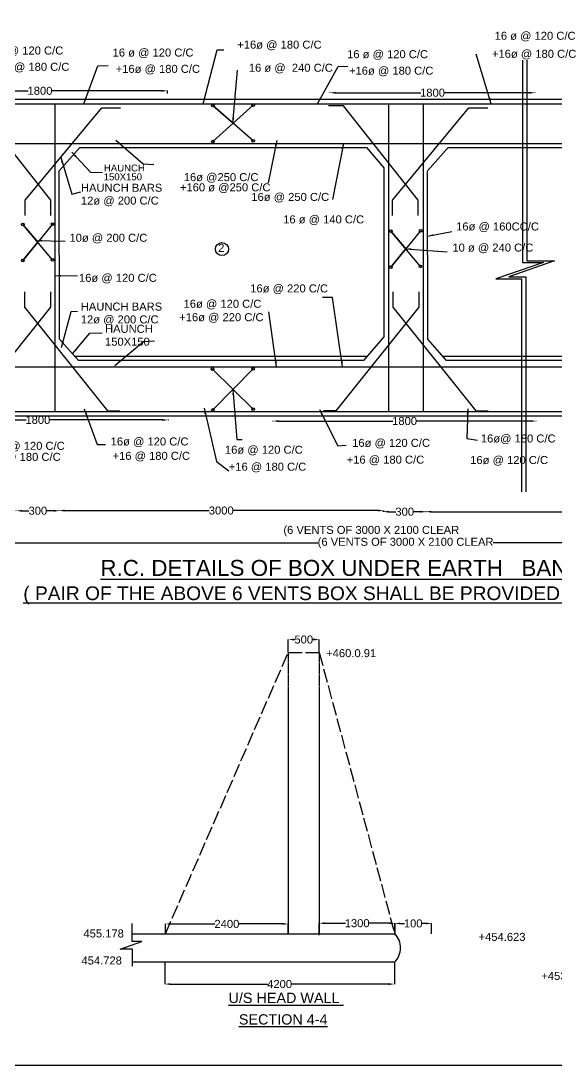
# Model space of a CAD drawing. Header units: inches. Extents: x 823 to 3069, y 234 to 1650.
# Drawn here: x 1289 to 1758, y 234 to 1148 of the extents above; entities that cross this region are included whole.
import ezdxf

# ---------------------------------------------------------------- set-up
doc = ezdxf.new("R2010")
doc.units = ezdxf.units.IN
doc.header["$MEASUREMENT"] = 0
doc.linetypes.add('ACAD_ISO02W100', pattern=[15, 12, -3])
for name, color, linetype in [('DI', 1, 'Continuous'), ('DI @ 1', 1, 'Continuous'), ('text', 7, 'Continuous')]:
    doc.layers.add(name, color=color, linetype=linetype)
doc.styles.get("Standard").update_dxf_attribs({"font": 'arial.ttf', "height": 7})
doc.dimstyles.new('Annotative', dxfattribs={"dimscale": 0, "dimtxt": 7, "dimasz": 5, "dimexe": 0.18, "dimexo": 0.0625, "dimgap": 0.09, "dimtad": 0, "dimtih": 1, "dimtoh": 1, "dimdec": 4, "dimzin": 0, "dimdsep": 46, "dimtxsty": 'Standard', "dimcen": 0.09, "dimadec": 0, "dimazin": 0, "dimtfac": 1, "dimtdec": 4, "dimtofl": 0, "dimtmove": 0, "dimatfit": 3, "dimfxl": 1, "dimtolj": 1, "dimtzin": 0, "dimarcsym": 0})
doc.dimstyles.get("Standard").update_dxf_attribs({"dimtxt": 50, "dimasz": 0.6, "dimexe": 0.18, "dimexo": 0.0625, "dimgap": 0.09, "dimtad": 0, "dimtih": 1, "dimtoh": 1, "dimdec": 4, "dimzin": 0, "dimdsep": 46, "dimtxsty": 'Standard', "dimcen": 0.09, "dimadec": 0, "dimazin": 0, "dimtfac": 1, "dimtdec": 4, "dimtofl": 0, "dimtmove": 0, "dimatfit": 3, "dimfxl": 1, "dimtolj": 1, "dimtzin": 0, "dimarcsym": 0})

# ---------------------------------------------------------------- blocks, each defined once
blk = doc.blocks.new('*D24')
at = {"layer": 'Defpoints', "color": 0, "transparency": 16777216}
for p in [(1285.26, 718.93), (1323.13, 719.03), (1323.13, 718.93)]:
    blk.add_point(p, dxfattribs=at)
at = {"layer": 'DI', "color": 0, "lineweight": -2, "transparency": 16777216}
for p, q in [((1285.26, 718.99), (1285.26, 719.21)), ((1290.26, 719.03), (1296.39, 719.03)), ((1318.13, 719.03), (1312, 719.03)), ((1323.13, 718.99), (1323.13, 719.21))]:
    blk.add_line(p, q, dxfattribs=at)
at = {"layer": 'DI', "color": 0, "transparency": 16777216}
for points in [[(1290.26, 719.86), (1290.26, 718.19), (1285.26, 719.03)], [(1318.13, 719.86), (1318.13, 718.19), (1323.13, 719.03)]]:
    blk.add_solid(points, dxfattribs=at)
at = {"layer": 'DI', "color": 0, "transparency": 16777216, "insert": (1304.2, 719.03), "char_height": 7, "attachment_point": 5}
blk.add_mtext('\\A1;300', dxfattribs=at)
blk = doc.blocks.new('*D27')
at = {"layer": 'Defpoints', "color": 0, "transparency": 16777216}
for p in [(1509.78, 797.49), (1509.78, 797.31), (1740.12, 797.31)]:
    blk.add_point(p, dxfattribs=at)
at = {"layer": 'DI', "color": 0, "lineweight": -2, "transparency": 16777216}
for p, q in [((1509.78, 797.37), (1509.78, 797.67)), ((1514.78, 797.49), (1614.75, 797.49)), ((1735.12, 797.49), (1635.15, 797.49)), ((1740.12, 797.37), (1740.12, 797.67))]:
    blk.add_line(p, q, dxfattribs=at)
at = {"layer": 'DI', "color": 0, "transparency": 16777216}
for points in [[(1514.78, 798.33), (1514.78, 796.66), (1509.78, 797.49)], [(1735.12, 798.33), (1735.12, 796.66), (1740.12, 797.49)]]:
    blk.add_solid(points, dxfattribs=at)
at = {"layer": 'DI', "color": 0, "transparency": 16777216, "insert": (1624.95, 797.49), "char_height": 7, "attachment_point": 5}
blk.add_mtext('\\A1;1800', dxfattribs=at)
blk = doc.blocks.new('*D28')
at = {"layer": 'Defpoints', "color": 0, "transparency": 16777216}
for p in [(1190.22, 798.85), (1190.22, 798.48), (1418.17, 798.85)]:
    blk.add_point(p, dxfattribs=at)
at = {"layer": 'DI', "color": 0, "lineweight": -2, "transparency": 16777216}
for p, q in [((1190.22, 798.79), (1190.22, 798.3)), ((1195.22, 798.48), (1293.99, 798.48)), ((1413.17, 798.48), (1314.39, 798.48)), ((1418.17, 798.79), (1418.17, 798.3))]:
    blk.add_line(p, q, dxfattribs=at)
at = {"layer": 'DI', "color": 0, "transparency": 16777216}
for points in [[(1195.22, 799.32), (1195.22, 797.65), (1190.22, 798.48)], [(1413.17, 799.32), (1413.17, 797.65), (1418.17, 798.48)]]:
    blk.add_solid(points, dxfattribs=at)
at = {"layer": 'DI', "color": 0, "transparency": 16777216, "insert": (1304.19, 798.48), "char_height": 7, "attachment_point": 5}
blk.add_mtext('\\A1;1800', dxfattribs=at)
blk = doc.blocks.new('*D29')
at = {"layer": 'Defpoints', "color": 0, "transparency": 16777216}
for p in [(1194.49, 1086.4), (1194.49, 1084.16), (1417.62, 1084.16)]:
    blk.add_point(p, dxfattribs=at)
at = {"layer": 'DI', "color": 0, "lineweight": -2, "transparency": 16777216}
for p, q in [((1194.49, 1084.22), (1194.49, 1086.58)), ((1199.49, 1086.4), (1295.85, 1086.4)), ((1412.62, 1086.4), (1316.25, 1086.4)), ((1417.62, 1084.22), (1417.62, 1086.58))]:
    blk.add_line(p, q, dxfattribs=at)
at = {"layer": 'DI', "color": 0, "transparency": 16777216}
for points in [[(1199.49, 1087.23), (1199.49, 1085.57), (1194.49, 1086.4)], [(1412.62, 1087.23), (1412.62, 1085.57), (1417.62, 1086.4)]]:
    blk.add_solid(points, dxfattribs=at)
at = {"layer": 'DI', "color": 0, "transparency": 16777216, "insert": (1306.05, 1086.4), "char_height": 7, "attachment_point": 5}
blk.add_mtext('\\A1;1800', dxfattribs=at)
blk = doc.blocks.new('*D30')
at = {"layer": 'Defpoints', "color": 0, "transparency": 16777216}
for p in [(1559.68, 1084.7), (1739.14, 1084.73), (1739.14, 1084.7)]:
    blk.add_point(p, dxfattribs=at)
at = {"layer": 'DI', "color": 0, "lineweight": -2, "transparency": 16777216}
for p, q in [((1559.68, 1084.77), (1559.68, 1084.91)), ((1564.68, 1084.73), (1639.21, 1084.73)), ((1734.14, 1084.73), (1659.61, 1084.73)), ((1739.14, 1084.77), (1739.14, 1084.91))]:
    blk.add_line(p, q, dxfattribs=at)
at = {"layer": 'DI', "color": 0, "transparency": 16777216}
for points in [[(1564.68, 1085.57), (1564.68, 1083.9), (1559.68, 1084.73)], [(1734.14, 1085.57), (1734.14, 1083.9), (1739.14, 1084.73)]]:
    blk.add_solid(points, dxfattribs=at)
at = {"layer": 'DI', "color": 0, "transparency": 16777216, "insert": (1649.41, 1084.73), "char_height": 7, "attachment_point": 5}
blk.add_mtext('\\A1;1800', dxfattribs=at)
blk = doc.blocks.new('*D37')
at = {"layer": 'Defpoints', "color": 0, "transparency": 16777216}
for p in [(1648.61, 357.99), (1616.34, 348.98), (1648.61, 348.98)]:
    blk.add_point(p, dxfattribs=at)
at = {"layer": 'DI', "color": 0, "lineweight": -2, "transparency": 16777216}
for p, q in [((1616.34, 349.04), (1616.34, 358.17)), ((1621.34, 357.99), (1624.99, 357.99)), ((1643.61, 357.99), (1639.96, 357.99)), ((1648.61, 349.04), (1648.61, 358.17))]:
    blk.add_line(p, q, dxfattribs=at)
at = {"layer": 'DI', "color": 0, "transparency": 16777216}
for points in [[(1621.34, 358.83), (1621.34, 357.16), (1616.34, 357.99)], [(1643.61, 358.83), (1643.61, 357.16), (1648.61, 357.99)]]:
    blk.add_solid(points, dxfattribs=at)
at = {"layer": 'DI', "color": 0, "transparency": 16777216, "insert": (1632.48, 357.99), "char_height": 7, "attachment_point": 5}
blk.add_mtext('\\A1;100', dxfattribs=at)
blk = doc.blocks.new('*D38')
at = {"layer": 'Defpoints', "color": 0, "transparency": 16777216}
for p in [(1550.29, 358.16), (1550.29, 347.74), (1616.64, 347.74)]:
    blk.add_point(p, dxfattribs=at)
at = {"layer": 'DI', "color": 0, "lineweight": -2, "transparency": 16777216}
for p, q in [((1550.29, 347.8), (1550.29, 358.34)), ((1555.29, 358.16), (1573.26, 358.16)), ((1611.64, 358.16), (1593.67, 358.16)), ((1616.64, 347.8), (1616.64, 358.34))]:
    blk.add_line(p, q, dxfattribs=at)
at = {"layer": 'DI', "color": 0, "transparency": 16777216}
for points in [[(1555.29, 359), (1555.29, 357.33), (1550.29, 358.16)], [(1611.64, 359), (1611.64, 357.33), (1616.64, 358.16)]]:
    blk.add_solid(points, dxfattribs=at)
at = {"layer": 'DI', "color": 0, "transparency": 16777216, "insert": (1583.47, 358.16), "char_height": 7, "attachment_point": 5}
blk.add_mtext('\\A1;1300', dxfattribs=at)
blk = doc.blocks.new('*D39')
at = {"layer": 'Defpoints', "color": 0, "transparency": 16777216}
for p in [(1415.79, 357.58), (1415.79, 348.98), (1523.26, 348.98)]:
    blk.add_point(p, dxfattribs=at)
at = {"layer": 'DI', "color": 0, "lineweight": -2, "transparency": 16777216}
for p, q in [((1415.79, 349.04), (1415.79, 357.76)), ((1420.79, 357.58), (1458.94, 357.58)), ((1518.26, 357.58), (1480.12, 357.58)), ((1523.26, 349.04), (1523.26, 357.76))]:
    blk.add_line(p, q, dxfattribs=at)
at = {"layer": 'DI', "color": 0, "transparency": 16777216}
for points in [[(1420.79, 358.42), (1420.79, 356.75), (1415.79, 357.58)], [(1518.26, 358.42), (1518.26, 356.75), (1523.26, 357.58)]]:
    blk.add_solid(points, dxfattribs=at)
at = {"layer": 'DI', "color": 0, "transparency": 16777216, "insert": (1469.53, 357.58), "char_height": 7, "attachment_point": 5}
blk.add_mtext('\\A1;2400', dxfattribs=at)
blk = doc.blocks.new('*D40')
at = {"layer": 'Defpoints', "color": 0, "transparency": 16777216}
for p in [(1415.19, 324.13), (1616.12, 324.13), (1415.19, 304.96)]:
    blk.add_point(p, dxfattribs=at)
at = {"layer": 'DI', "color": 0, "lineweight": -2, "transparency": 16777216}
for p, q in [((1415.19, 324.07), (1415.19, 304.78)), ((1616.12, 324.07), (1616.12, 304.78)), ((1420.19, 304.96), (1504.98, 304.96)), ((1611.12, 304.96), (1526.33, 304.96))]:
    blk.add_line(p, q, dxfattribs=at)
at = {"layer": 'DI', "color": 0, "transparency": 16777216}
for points in [[(1420.19, 305.8), (1420.19, 304.13), (1415.19, 304.96)], [(1611.12, 305.8), (1611.12, 304.13), (1616.12, 304.96)]]:
    blk.add_solid(points, dxfattribs=at)
at = {"layer": 'DI', "color": 0, "transparency": 16777216, "insert": (1515.66, 304.96), "char_height": 7, "attachment_point": 5}
blk.add_mtext('\\A1;4200', dxfattribs=at)
blk = doc.blocks.new('*D46')
at = {"layer": 'Defpoints', "color": 0, "transparency": 16777216}
for p in [(1523.26, 606.36), (1523.26, 595.14), (1550.29, 595.14)]:
    blk.add_point(p, dxfattribs=at)
at = {"layer": 'DI', "color": 0, "lineweight": -2, "transparency": 16777216}
for p, q in [((1523.26, 595.2), (1523.26, 606.54)), ((1528.26, 606.36), (1528.96, 606.36)), ((1545.29, 606.36), (1544.59, 606.36)), ((1550.29, 595.2), (1550.29, 606.54))]:
    blk.add_line(p, q, dxfattribs=at)
at = {"layer": 'DI', "color": 0, "transparency": 16777216}
for points in [[(1528.26, 607.19), (1528.26, 605.53), (1523.26, 606.36)], [(1545.29, 607.19), (1545.29, 605.53), (1550.29, 606.36)]]:
    blk.add_solid(points, dxfattribs=at)
at = {"layer": 'DI', "color": 0, "transparency": 16777216, "insert": (1536.78, 606.36), "char_height": 7, "attachment_point": 5}
blk.add_mtext('\\A1;500', dxfattribs=at)
blk = doc.blocks.new('*D56')
at = {"layer": 'Defpoints', "color": 0, "transparency": 16777216}
for p in [(1643.46, 718.2), (1643.46, 717.65), (1930.32, 717.65)]:
    blk.add_point(p, dxfattribs=at)
at = {"layer": 'DI', "color": 0, "lineweight": -2, "transparency": 16777216}
for p, q in [((1643.46, 717.72), (1643.46, 718.38)), ((1648.46, 718.2), (1776.36, 718.2)), ((1925.32, 718.2), (1797.42, 718.2)), ((1930.32, 717.72), (1930.32, 718.38))]:
    blk.add_line(p, q, dxfattribs=at)
at = {"layer": 'DI', "color": 0, "transparency": 16777216}
for points in [[(1648.46, 719.04), (1648.46, 717.37), (1643.46, 718.2)], [(1925.32, 719.04), (1925.32, 717.37), (1930.32, 718.2)]]:
    blk.add_solid(points, dxfattribs=at)
at = {"layer": 'DI', "color": 0, "transparency": 16777216, "insert": (1786.89, 718.2), "char_height": 7, "attachment_point": 5}
blk.add_mtext('\\A1;3000', dxfattribs=at)
blk = doc.blocks.new('*D57')
at = {"layer": 'Defpoints', "color": 0, "transparency": 16777216}
for p in [(1606.07, 718.2), (1606.07, 718.1), (1644.06, 718.1)]:
    blk.add_point(p, dxfattribs=at)
at = {"layer": 'DI', "color": 0, "lineweight": -2, "transparency": 16777216}
for p, q in [((1606.07, 718.16), (1606.07, 718.38)), ((1611.07, 718.2), (1617.26, 718.2)), ((1639.06, 718.2), (1632.87, 718.2)), ((1644.06, 718.16), (1644.06, 718.38))]:
    blk.add_line(p, q, dxfattribs=at)
at = {"layer": 'DI', "color": 0, "transparency": 16777216}
for points in [[(1611.07, 719.04), (1611.07, 717.37), (1606.07, 718.2)], [(1639.06, 719.04), (1639.06, 717.37), (1644.06, 718.2)]]:
    blk.add_solid(points, dxfattribs=at)
at = {"layer": 'DI', "color": 0, "transparency": 16777216, "insert": (1625.07, 718.2), "char_height": 7, "attachment_point": 5}
blk.add_mtext('\\A1;300', dxfattribs=at)
blk = doc.blocks.new('*D58')
at = {"layer": 'Defpoints', "color": 0, "transparency": 16777216}
for p in [(1322.53, 719.21), (1322.53, 719.03), (1606.67, 718.3)]:
    blk.add_point(p, dxfattribs=at)
at = {"layer": 'DI', "color": 0, "lineweight": -2, "transparency": 16777216}
for p, q in [((1322.53, 719.09), (1322.53, 719.39)), ((1327.53, 719.21), (1454.07, 719.21)), ((1601.67, 719.21), (1475.13, 719.21)), ((1606.67, 718.36), (1606.67, 719.39))]:
    blk.add_line(p, q, dxfattribs=at)
at = {"layer": 'DI', "color": 0, "transparency": 16777216}
for points in [[(1327.53, 720.04), (1327.53, 718.37), (1322.53, 719.21)], [(1601.67, 720.04), (1601.67, 718.37), (1606.67, 719.21)]]:
    blk.add_solid(points, dxfattribs=at)
at = {"layer": 'DI', "color": 0, "transparency": 16777216, "insert": (1464.6, 719.21), "char_height": 7, "attachment_point": 5}
blk.add_mtext('\\A1;3000', dxfattribs=at)
blk = doc.blocks.new('*D95')
at = {"layer": 'Defpoints', "color": 0, "transparency": 16777216}
for p in [(954.97, 690.84), (2296.74, 690.84), (2296.74, 690.84)]:
    blk.add_point(p, dxfattribs=at)
at = {"layer": 'DI', "color": 0, "lineweight": -2, "transparency": 16777216}
for p, q in [((954.97, 690.9), (954.97, 691.02)), ((959.97, 690.84), (1549.22, 690.84)), ((2291.74, 690.84), (1702.5, 690.84)), ((2296.74, 690.9), (2296.74, 691.02))]:
    blk.add_line(p, q, dxfattribs=at)
at = {"layer": 'DI', "color": 0, "transparency": 16777216}
for points in [[(959.97, 691.67), (959.97, 690), (954.97, 690.84)], [(2291.74, 691.67), (2291.74, 690), (2296.74, 690.84)]]:
    blk.add_solid(points, dxfattribs=at)
at = {"layer": 'DI', "color": 0, "transparency": 16777216, "insert": (1625.86, 690.84), "char_height": 7, "attachment_point": 5}
blk.add_mtext('\\A1;(6 VENTS OF 3000 X 2100 CLEAR', dxfattribs=at)

msp = doc.modelspace()

# ---------------------------------------------------------------- linework, layer by layer
at = {"color": 0}
for points in [[(1728.21248, 1113.35909), (1728.21248, 936.31923), (1746.45534, 936.31923), (1704.72242, 921.97869), (1727.26172, 921.97869), (1727.26172, 735.64685)], [(1731.94026, 1113.35909), (1731.94026, 937.55623), (1756.05143, 937.55623), (1716.1488, 923.73163), (1730.9895, 923.81323), (1730.9895, 735.64685)], [(1315.61488, 977.46639), (1315.61488, 990.79218), (1250.20739, 1073.1793), (1237.25233, 1073.21508)], [(1293.01298, 977.46639), (1293.01298, 990.79218), (1360.01728, 1071.52881), (1376.40062, 1071.63241)], [(1319.16672, 1075.18183), (1319.16672, 805.71846)], [(1636.86083, 977.46639), (1636.86083, 990.79218), (1571.45334, 1073.1793), (1558.49827, 1073.21508)], [(1610.94798, 1075.18183), (1610.94798, 805.71846)], [(1614.25893, 977.46639), (1614.25893, 990.79218), (1681.26323, 1071.52881), (1697.64657, 1071.63241)], [(1641.19039, 1075.18183), (1641.19039, 805.71846)], [(958.89579, 1040.46679), (2292.82003, 1040.46679)], [(1322.89126, 1016.28017), (1341.04366, 1036.77919), (1591.59352, 1036.77919), (1606.8624, 1019.12161), (1606.8624, 871.07884), (1589.13717, 850.43524), (1339.62374, 850.43524), (1323.14356, 869.09051), (1322.89126, 1016.28017)], [(1644.96574, 1016.28017), (1663.11815, 1036.77919), (1913.66801, 1036.77919), (1928.93689, 1019.12161), (1928.93689, 871.07884), (1911.21165, 850.43524), (1661.69823, 850.43524), (1645.21805, 869.09051), (1644.96574, 1016.28017)], [(1315.24841, 910.49138), (1315.24841, 897.1656), (1242.725, 806.55236), (1231.86077, 806.55236)], [(1292.64651, 910.49138), (1292.64651, 897.1656), (1365.16992, 806.55236), (1376.03414, 806.55236)], [(1637.34907, 910.49138), (1637.34907, 897.1656), (1564.82566, 806.55236), (1553.96143, 806.55236)], [(1614.74717, 910.49138), (1614.74717, 897.1656), (1687.27058, 806.55236), (1698.1348, 806.55236)], [(1336.164, 854.35161), (1592.36306, 854.19226)], [(1658.23848, 854.35161), (1914.43754, 854.19226)], [(958.89579, 845.08544), (2292.82003, 845.08544)], [(1386.95927, 320.72871), (1386.95927, 335.44322), (1376.24523, 335.44322), (1395.27909, 342.13358), (1386.81429, 342.13358), (1386.81429, 357.97021)], [(1386.81429, 348.97596), (1616.3407, 348.97596)], [(1616.12255, 324.13499), (1386.95927, 324.13499)]]:
    msp.add_lwpolyline(points, dxfattribs=at)
for points in [[(954.97138, 1079.10624), (2296.74444, 1079.10624), (2296.74444, 801.79405), (954.97138, 801.79405)], [(958.89579, 1075.18183), (2292.82003, 1075.18183), (2292.82003, 805.71846), (958.89579, 805.71846)]]:
    msp.add_lwpolyline(points, close=True, dxfattribs=at)
at = {"color": 0, "linetype": 'ACAD_ISO02W100'}
msp.add_lwpolyline([(1415.79317, 348.97596), (1523.26075, 595.14095), (1550.29007, 595.14095), (1616.3407, 348.97596)], dxfattribs=at)
at = {"color": 0, "linetype": 'ACAD_ISO02W100', "ltscale": 0.1}
for points in [[(1523.26075, 595.14095), (1523.26075, 348.97596)], [(1550.29007, 595.14095), (1550.29007, 348.97596)]]:
    msp.add_lwpolyline(points, dxfattribs=at)
at = {"color": 0}
for centre in [(1457.22778, 1073.53115), (1492.59749, 1073.80048), (1457.15728, 1041.97545), (1492.43714, 1042.69366), (1291.01067, 969.48286), (1317.11843, 969.75219), (1612.92036, 963.68247), (1639.02811, 963.9518), (1290.94017, 937.92716), (1316.95808, 938.64537), (1612.84986, 932.12676), (1638.86777, 932.84498), (1457.02332, 842.85295), (1492.39302, 843.12228), (1457.19398, 807.20053), (1492.47384, 807.91874)]:
    msp.add_circle(centre, 1.17405, dxfattribs=at)
msp.add_arc((1604.14248, 336.66164), 17.33318, 313.72232989, 45.2713765, dxfattribs=at)
at = {"layer": 'DI', "color": 0}
msp.add_lwpolyline([(3069.10914, 1650.31386), (823.15554, 1650.31386), (823.15554, 234.06252), (3069.10914, 234.06252)], close=True, dxfattribs=at)
msp.add_circle((1465.24571, 947.96484), 5.72744, dxfattribs=at)

# ---------------------------------------------------------------- texts
at = {"layer": 'text', "color": 0}
for s, height, p in [('16 ø @ 120 C/C', 7, (1703.7473, 1131.08184)), ('16 ø @ 120 C/C', 7, (1255.63252, 1118.18304)), ('16 ø @ 120 C/C', 7, (1369.58055, 1116.3994)), ('+16ø @ 180 C/C', 7, (1478.61411, 1123.3267)), ('16 ø @ 120 C/C', 7, (1574.68805, 1114.98412)), ('+16ø @ 180 C/C', 7, (1701.39638, 1115.31091)), ('+16ø @ 180 C/C', 7, (1258.01158, 1103.92123)), ('+16ø @ 180 C/C', 7, (1372.25698, 1102.1376)), ('16 ø @  240 C/C', 7, (1488.73187, 1103.10889)), ('+16ø @ 180 C/C', 7, (1576.36727, 1100.5554)), ('150X150', 6, (1361.7632, 1008.18866)), ('HAUNCH', 6, (1361.95614, 1015.88593)), ('16ø @250 C/C', 7, (1431.8075, 1007.42588)), ('HAUNCH BARS ', 7, (1341.87889, 998.12788)), ('+160 ø @250 C/C', 7, (1428.47168, 998.48766)), ('16ø @ 250 C/C', 7, (1490.92641, 990.09737)), ('12ø @ 200 C/C', 7, (1341.87889, 986.883)), ('16 ø @ 140 C/C', 7, (1518.79456, 970.45541)), ('16ø @ 160CC/C', 7, (1670.07359, 964.2495)), ('10ø @ 200 C/C', 7, (1331.85367, 954.37003)), ('2', 7, (1461.91573, 945.50364)), ('10 ø @ 240 C/C', 7, (1666.79278, 945.77379)), ('16ø @ 120 C/C', 7, (1340.16336, 919.31799)), ('16ø @ 220 C/C', 7, (1489.94763, 910.05183)), ('HAUNCH BARS ', 7, (1341.73343, 894.18143)), ('16ø @ 120 C/C', 7, (1431.64919, 896.62856)), ('12ø @ 200 C/C', 7, (1341.73343, 882.93655)), ('+16ø @ 220 C/C', 7, (1427.81061, 884.8832)), ('HAUNCH ', 7, (1362.93111, 874.72334)), ('150X150', 7, (1362.93111, 863.47845)), ('16ø@ 180 C/C', 7, (1691.70255, 778.77015)), ('16ø @ 120 C/C', 7, (1259.6385, 772.34175)), ('16ø @ 120 C/C', 7, (1367.87201, 776.14501)), ('16ø @ 120 C/C', 7, (1579.12208, 774.93242)), ('+16 @ 180 C/C', 7, (1256.32044, 762.69361)), ('+16 @ 180 C/C', 7, (1369.51095, 763.59075)), ('16ø @ 120 C/C', 7, (1467.82861, 768.95257)), ('+16 @ 180 C/C', 7, (1574.34144, 760.26184)), ('+16 @ 180 C/C', 7, (1471.18038, 754.06883)), ('16ø @ 120 C/C', 7, (1682.37155, 759.93521)), ('(6 VENTS OF 3000 X 2100 CLEAR', 7, (1518.95355, 698.79755)), ('%%UR.C. DETAILS OF BOX UNDER EARTH   BANK ', 14, (1358.84795, 662.03149)), ('%%U( PAIR OF THE ABOVE 6 VENTS BOX SHALL BE PROVIDED AS A MIRROR IMAGE', 12, (1291.4266, 640.86453)), ('+460.0.91', 7, (1556.36507, 590.96122)), ('455.178', 7, (1344.04854, 345.7277)), ('+454.623', 7, (1689.68406, 342.75085)), ('454.728', 7, (1342.3532, 322.08651)), ('+453.523', 7, (1744.55636, 308.60592)), ('%%UU/S HEAD WALL ', 9, (1470.96869, 288.39182)), ('%%USECTION 4-4', 9, (1480.03246, 269.56521))]:
    msp.add_text(s, height=height, dxfattribs=at).set_placement(p)

# ---------------------------------------------------------------- dimensions: what is measured, and where the dimension line sits
at = {"layer": 'DI @ 1', "color": 0}
for base, p1, p2, text, picture, middle in [((1194.49109, 1086.40084), (1417.61681, 1084.15713), (1194.49109, 1084.15713), '1800', '*D29', (1306.05395, 1086.40084)), ((1739.14458, 1084.73387), (1559.6782, 1084.70457), (1739.14458, 1084.70457), '1800', '*D30', (1649.41139, 1084.73387)), ((1190.21767, 798.48366), (1418.16537, 798.85032), (1190.21767, 798.85032), '1800', '*D28', (1304.19152, 798.48366)), ((1509.77591, 797.49284), (1740.12322, 797.30656), (1509.77591, 797.30656), '1800', '*D27', (1624.94957, 797.49284)), ((2296.74444, 690.83521), (954.97138, 690.83521), (2296.74444, 690.83521), '(6 VENTS OF 3000 X 2100 CLEAR', '*D95', (1625.85791, 690.83521)), ((1323.12602, 719.02801), (1285.26405, 718.92801), (1323.12602, 718.92801), '300', '*D24', (1304.19503, 719.02801)), ((1322.52602, 719.20801), (1606.67348, 718.30185), (1322.52602, 719.02801), '3000', '*D58', (1464.59975, 719.20801)), ((1606.07348, 718.20185), (1644.05684, 718.10185), (1606.07348, 718.10185), '300', '*D57', (1625.06516, 718.20185)), ((1643.45684, 718.20185), (1930.31966, 717.65276), (1643.45684, 717.65276), '3000', '*D56', (1786.88825, 718.20185)), ((1523.26075, 606.35918), (1550.29007, 595.14095), (1523.26075, 595.14095), '500', '*D46', (1536.77541, 606.35918)), ((1415.79317, 357.58458), (1523.26075, 348.97596), (1415.79317, 348.97596), '2400', '*D39', (1469.52696, 357.58458)), ((1550.29007, 358.1625), (1616.6407, 347.73615), (1550.29007, 347.73615), '1300', '*D38', (1583.46538, 358.1625)), ((1415.18925, 304.96253), (1616.12255, 324.13499), (1415.18925, 324.13499), '4200', '*D40', (1515.6559, 304.96253))]:
    dim = msp.add_linear_dim(base=base, p1=p1, p2=p2, text=text, dimstyle='Annotative', override={"dimscale": 1, "dimtix": 0, "dimtofl": 0, "dimtmove": 0, "dimatfit": 3}, dxfattribs=at)
    dim.commit()
    dim.dimension.update_dxf_attribs({"geometry": picture, "text_midpoint": middle})
dim = msp.add_linear_dim(base=(1648.60972, 357.99347), p1=(1616.3407, 348.97596), p2=(1648.60972, 348.97596), text='100', dimstyle='Annotative', override={"dimscale": 1, "dimtix": 0, "dimtofl": 0, "dimtmove": 0, "dimatfit": 3}, dxfattribs=at)
dim.commit()
dim.dimension.update_dxf_attribs({"geometry": '*D37', "text_midpoint": (1632.47521, 357.99347), "dimtype": 128})

# ---------------------------------------------------------------- leaders
at = {"color": 0}
for points in [[(1492.59749, 1073.80048), (1457.15728, 1041.97545)], [(1492.43714, 1042.69366), (1457.22778, 1073.53115)], [(1457.22778, 1073.53115), (1474.98173, 1057.98167)], [(1457.15728, 1041.97545), (1474.98173, 1057.98167)], [(1317.11843, 969.75219), (1290.94017, 937.92716)], [(1316.95808, 938.64537), (1291.01067, 969.48286)], [(1291.01067, 969.48286), (1304.10045, 953.92617)], [(1639.02811, 963.9518), (1612.84986, 932.12676)], [(1638.86777, 932.84498), (1612.92036, 963.68247)], [(1612.92036, 963.68247), (1626.01013, 948.12578)], [(1290.94017, 937.92716), (1304.10045, 953.92617)], [(1612.84986, 932.12676), (1626.01013, 948.12578)], [(1492.47384, 807.91874), (1457.02332, 842.85295)], [(1457.02332, 842.85295), (1474.74858, 825.38585)], [(1492.39302, 843.12228), (1457.19398, 807.20053)], [(1457.19398, 807.20053), (1474.7935, 825.1614)]]:
    msp.add_leader(points, dimstyle='Standard', override={"dimasz": 0.7, "dimgap": 0.09, "dimtad": 0}, dxfattribs=at)
at = {"layer": 'DI @ 1', "color": 0}
for points in [[(1448.77868, 1075.18183), (1460.98246, 1122.24125), (1466.9875, 1122.24125)], [(1700.81973, 1075.18183), (1687.6965, 1118.39822)], [(1344.48183, 1075.18183), (1356.68562, 1108.29409), (1365.59631, 1108.48764)], [(1548.69942, 1075.18183), (1567.01281, 1107.67447), (1575.21664, 1107.87698)], [(1474.83246, 1058.11241), (1478.87244, 1104.44676)], [(1372.51057, 1043.14703), (1396.31437, 1022.57537), (1405.49714, 1021.9569)], [(1513.24086, 1043.05445), (1505.64568, 1006.05555)], [(1333.91164, 1032.68665), (1350.27719, 1015.12423), (1360.85082, 1015.05694)], [(1571.41184, 1040.46679), (1561.81727, 991.31095)], [(1324.18715, 1028.3554), (1333.9053, 996.1197), (1341.87889, 998.12788)], [(1645.06358, 959.20216), (1666.14772, 963.38288)], [(1302.83326, 955.43218), (1328.10753, 954.92726)], [(1625.89406, 948.26372), (1662.13651, 945.60961)], [(1319.16672, 924.72713), (1338.90283, 924.55512)], [(1570.76384, 845.08544), (1561.77049, 905.46338), (1553.14457, 905.69504)], [(1324.8668, 861.91111), (1333.38308, 893.41184), (1338.92324, 893.64218)], [(1513.03665, 845.08544), (1506.35561, 893.12613)], [(1334.46238, 856.27781), (1349.70486, 874.51921), (1360.36116, 874.76972)], [(1371.39236, 846.04939), (1396.46314, 867.09241), (1406.09819, 867.59545)], [(1474.74858, 825.38585), (1478.32589, 781.2355), (1482.80261, 781.52407)], [(1344.83518, 808.17872), (1356.09919, 776.86908), (1363.46413, 776.86908)], [(1449.58819, 808.79376), (1460.56339, 762.19001), (1471.18038, 754.06883)], [(1550.47445, 807.70609), (1566.71378, 775.87992), (1573.74041, 776.34795)], [(1680.24432, 808.1321), (1679.39317, 782.1562), (1688.7568, 780.89397)]]:
    msp.add_leader(points, dimstyle='Annotative', override={"dimscale": 1, "dimgap": 0.09, "dimtad": 0}, dxfattribs=at)

doc.saveas('drawing.dxf')
